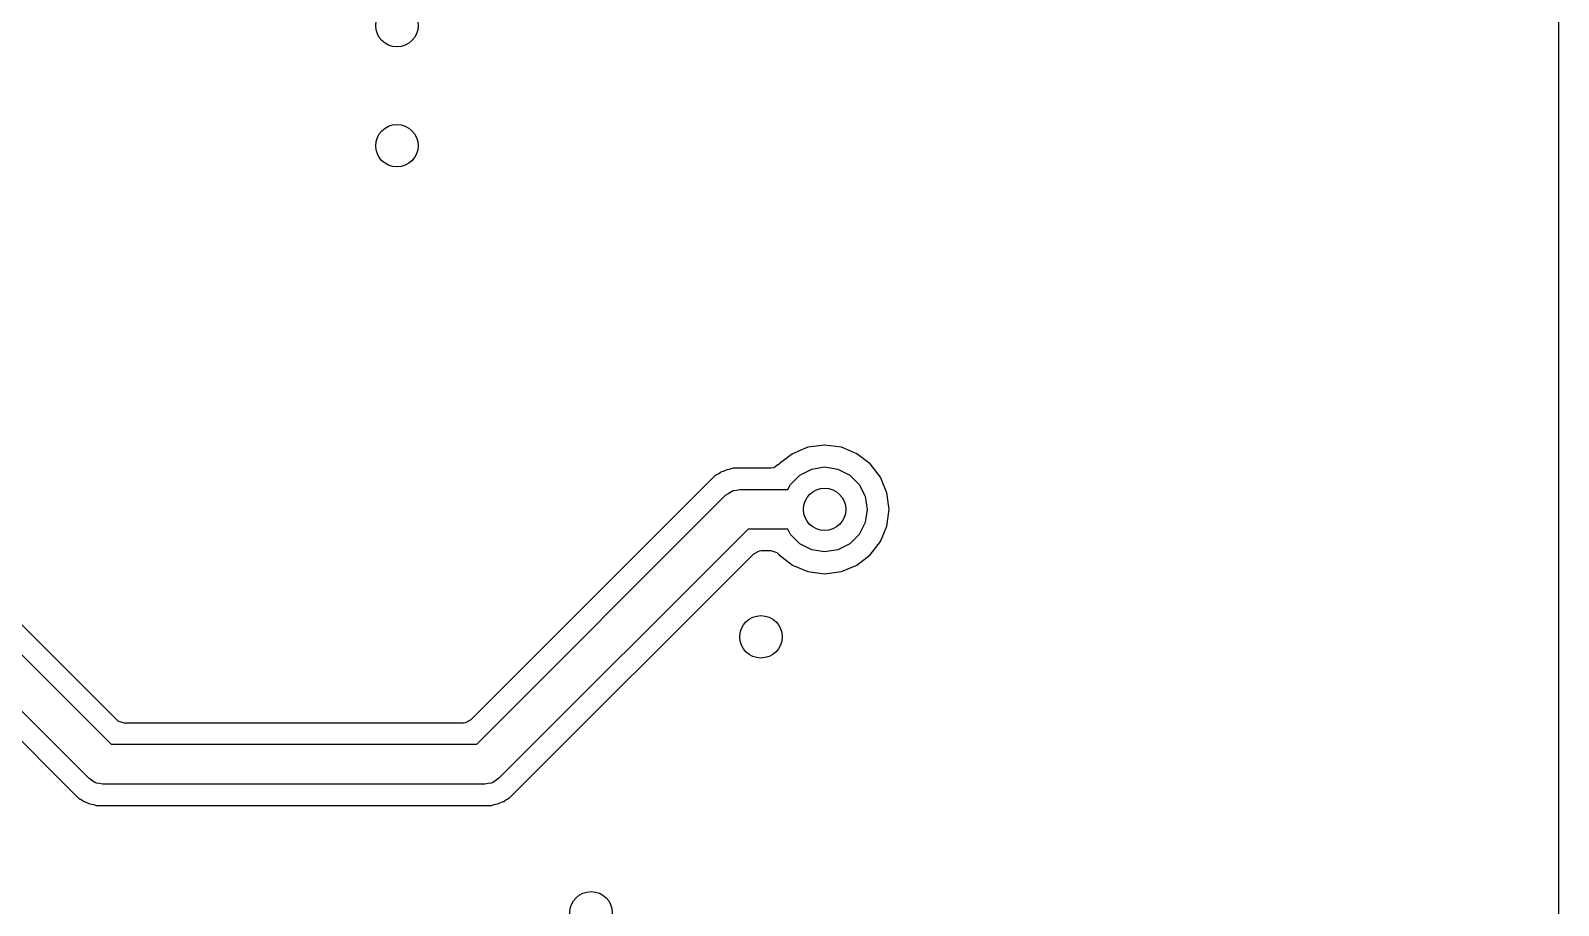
# Model space of a CAD drawing. Extents: x 0.6 to 14.8, y -5.2 to -0.6.
# Drawn here: x 14.234 to 14.8, y -2.259 to -1.935 of the extents above; entities that cross this region are included whole.
import ezdxf

# ---------------------------------------------------------------- set-up
doc = ezdxf.new("R2010")
doc.units = 0
doc.header["$MEASUREMENT"] = 0
doc.layers.add('BLACK', color=7, linetype='CONTINUOUS')

msp = doc.modelspace()

# ---------------------------------------------------------------- linework, layer by layer
at = {"layer": 'BLACK', "linetype": 'CONTINUOUS'}
for p, q in [((14.8002, -0.669762), (14.8002, -4.48772)), ((14.5219, -2.08917), (14.5162, -2.09155)), ((14.5281, -2.08836), (14.5219, -2.08917)), ((14.5343, -2.08917), (14.5281, -2.08836)), ((14.54, -2.09155), (14.5343, -2.08917)), ((14.5108, -2.09565), (14.5092, -2.09677)), ((14.5109, -2.09573), (14.5108, -2.09565)), ((14.5111, -2.09555), (14.5109, -2.09573)), ((14.5113, -2.09534), (14.5111, -2.09555)), ((14.5162, -2.09155), (14.5113, -2.09534)), ((14.545, -2.09534), (14.54, -2.09155)), ((14.5488, -2.10028), (14.545, -2.09534)), ((14.4867, -2.10055), (14.3969, -2.19028)), ((14.4875, -2.09969), (14.4867, -2.10055)), ((14.4878, -2.09955), (14.4875, -2.09969)), ((14.4883, -2.09928), (14.4878, -2.09955)), ((14.4878, -2.09955), (14.4878, -2.09955)), ((14.4889, -2.09896), (14.4883, -2.09928)), ((14.4894, -2.0986), (14.4889, -2.09896)), ((14.4896, -2.09842), (14.4894, -2.0986)), ((14.4894, -2.0986), (14.4894, -2.0986)), ((14.4899, -2.09833), (14.4896, -2.09842)), ((14.4905, -2.09814), (14.4899, -2.09833)), ((14.4899, -2.09833), (14.4899, -2.09833)), ((14.491, -2.09791), (14.4905, -2.09814)), ((14.4916, -2.09763), (14.491, -2.09791)), ((14.4918, -2.0975), (14.4916, -2.09763)), ((14.4916, -2.09763), (14.4916, -2.09763)), ((14.4927, -2.09735), (14.4918, -2.0975)), ((14.4933, -2.09721), (14.4927, -2.09735)), ((14.4939, -2.09702), (14.4933, -2.09721)), ((14.4942, -2.09693), (14.4939, -2.09702)), ((14.4954, -2.09693), (14.4942, -2.09693)), ((14.5081, -2.09693), (14.4954, -2.09693)), ((14.4954, -2.09693), (14.4954, -2.09693)), ((14.5092, -2.09677), (14.5081, -2.09693)), ((14.5154, -2.10295), (14.5189, -2.09946)), ((14.5189, -2.09946), (14.5233, -2.09723)), ((14.5233, -2.09723), (14.5281, -2.09646)), ((14.5281, -2.09646), (14.533, -2.09723)), ((14.533, -2.09723), (14.5374, -2.09946)), ((14.5374, -2.09946), (14.5409, -2.10295)), ((14.5512, -2.10603), (14.5488, -2.10028)), ((14.3991, -2.19931), (14.4914, -2.10698)), ((14.4914, -2.10698), (14.4925, -2.10632)), ((14.4925, -2.10632), (14.4934, -2.10555)), ((14.4934, -2.10555), (14.4938, -2.10546)), ((14.4938, -2.10546), (14.4942, -2.10523)), ((14.4942, -2.10523), (14.4954, -2.1051)), ((14.4954, -2.1051), (14.4966, -2.10482)), ((14.4966, -2.10482), (14.5144, -2.10482)), ((14.5144, -2.10482), (14.5154, -2.10295)), ((14.5409, -2.10295), (14.5431, -2.10734)), ((14.5431, -2.10734), (14.5439, -2.1122)), ((14.552, -2.1122), (14.5512, -2.10603)), ((14.5439, -2.1122), (14.5431, -2.11707)), ((14.5512, -2.11838), (14.552, -2.1122)), ((14.5431, -2.11707), (14.5409, -2.12146)), ((14.5488, -2.12413), (14.5512, -2.11838)), ((14.4997, -2.11959), (14.4073, -2.21192)), ((14.5144, -2.11959), (14.4997, -2.11959)), ((14.5154, -2.12146), (14.5144, -2.11959)), ((14.5189, -2.12495), (14.5154, -2.12146)), ((14.5409, -2.12146), (14.5374, -2.12495)), ((14.545, -2.12907), (14.5488, -2.12413)), ((14.4121, -2.21834), (14.5018, -2.12862)), ((14.5018, -2.12862), (14.504, -2.12753)), ((14.504, -2.12753), (14.5046, -2.12748)), ((14.5046, -2.12748), (14.5081, -2.12748)), ((14.5081, -2.12748), (14.5104, -2.12822)), ((14.5104, -2.12822), (14.5109, -2.1287)), ((14.5109, -2.1287), (14.5109, -2.12868)), ((14.5109, -2.12868), (14.5111, -2.12886)), ((14.5111, -2.12886), (14.5113, -2.12907)), ((14.5113, -2.12907), (14.5162, -2.13286)), ((14.5233, -2.12718), (14.5189, -2.12495)), ((14.5281, -2.12795), (14.5233, -2.12718)), ((14.533, -2.12718), (14.5281, -2.12795)), ((14.5374, -2.12495), (14.533, -2.12718)), ((14.54, -2.13286), (14.545, -2.12907)), ((14.5162, -2.13286), (14.5219, -2.13524)), ((14.5219, -2.13524), (14.5281, -2.13605)), ((14.5281, -2.13605), (14.5343, -2.13524)), ((14.5343, -2.13524), (14.54, -2.13286)), ((14.2048, -2.14064), (14.2635, -2.19931)), ((14.2656, -2.19028), (14.2138, -2.13852)), ((14.2552, -2.21191), (14.1922, -2.14891)), ((14.1858, -2.15365), (14.2513, -2.21921)), ((14.2661, -2.19067), (14.2656, -2.19028)), ((14.2683, -2.19142), (14.2661, -2.19067)), ((14.3942, -2.19142), (14.2683, -2.19142)), ((14.3948, -2.19137), (14.3942, -2.19142)), ((14.3969, -2.19028), (14.3948, -2.19137)), ((14.2635, -2.19931), (14.3991, -2.19931)), ((14.2562, -2.21257), (14.2552, -2.21191)), ((14.2572, -2.21334), (14.2562, -2.21257)), ((14.2576, -2.21343), (14.2572, -2.21334)), ((14.258, -2.21366), (14.2576, -2.21343)), ((14.2592, -2.2138), (14.258, -2.21366)), ((14.2604, -2.21407), (14.2592, -2.2138)), ((14.4021, -2.21407), (14.2604, -2.21407)), ((14.4033, -2.2138), (14.4021, -2.21407)), ((14.4046, -2.21366), (14.4033, -2.2138)), ((14.4049, -2.21344), (14.4046, -2.21366)), ((14.4053, -2.21334), (14.4049, -2.21344)), ((14.4063, -2.21258), (14.4053, -2.21334)), ((14.4073, -2.21192), (14.4063, -2.21258)), ((14.2513, -2.21921), (14.2516, -2.21934)), ((14.2516, -2.21934), (14.2516, -2.21934)), ((14.2516, -2.21934), (14.2521, -2.21962)), ((14.2521, -2.21962), (14.2526, -2.21994)), ((14.2526, -2.21994), (14.2531, -2.22029)), ((14.2531, -2.22029), (14.2531, -2.22029)), ((14.2531, -2.22029), (14.2534, -2.22047)), ((14.2534, -2.22047), (14.2537, -2.22057)), ((14.2537, -2.22057), (14.2537, -2.22057)), ((14.2537, -2.22057), (14.2542, -2.22075)), ((14.2542, -2.22075), (14.2548, -2.22099)), ((14.4077, -2.22099), (14.4083, -2.22075)), ((14.4083, -2.22075), (14.4089, -2.22057)), ((14.4089, -2.22057), (14.4092, -2.22047)), ((14.4089, -2.22057), (14.4089, -2.22057)), ((14.4092, -2.22047), (14.4099, -2.21994)), ((14.4099, -2.21994), (14.4104, -2.21962)), ((14.4104, -2.21962), (14.411, -2.21934)), ((14.411, -2.21934), (14.4112, -2.21921)), ((14.411, -2.21934), (14.411, -2.21934)), ((14.4112, -2.21921), (14.4121, -2.21834)), ((14.4121, -2.21834), (14.4121, -2.21834)), ((14.2548, -2.22099), (14.2553, -2.22126)), ((14.2553, -2.22126), (14.2553, -2.22126)), ((14.2553, -2.22126), (14.2556, -2.2214)), ((14.2556, -2.2214), (14.2565, -2.22154)), ((14.2565, -2.22154), (14.2571, -2.22169)), ((14.2571, -2.22169), (14.258, -2.22197)), ((14.258, -2.22197), (14.2592, -2.22197)), ((14.2592, -2.22197), (14.2592, -2.22197)), ((14.2592, -2.22197), (14.4033, -2.22197)), ((14.4033, -2.22197), (14.4033, -2.22197)), ((14.4033, -2.22197), (14.4046, -2.22197)), ((14.4046, -2.22197), (14.4054, -2.22169)), ((14.4054, -2.22169), (14.406, -2.22154)), ((14.406, -2.22154), (14.4069, -2.2214)), ((14.4069, -2.2214), (14.4072, -2.22126)), ((14.4072, -2.22126), (14.4077, -2.22099)), ((14.4072, -2.22126), (14.4072, -2.22126))]:
    msp.add_line(p, q, dxfattribs=at)
at = {"layer": 'BLACK'}
for centre in [(14.3695, -1.9328), (14.3695, -1.97734), (14.5281, -2.1122), (14.5045, -2.15945), (14.4415, -2.26181)]:
    msp.add_circle(centre, 0.007874, dxfattribs=at)

doc.saveas('drawing.dxf')
